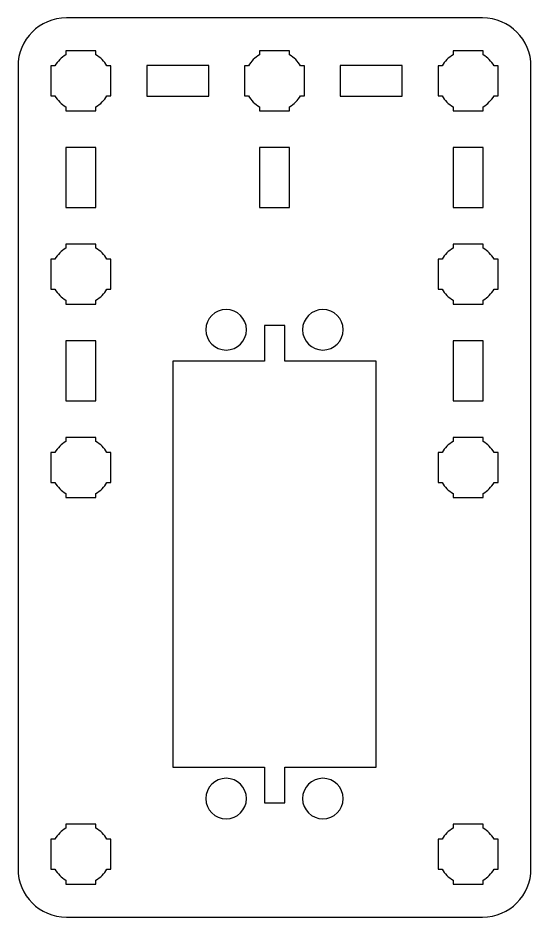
# Model space of a CAD drawing. Extents: x -132 to 82, y -195 to -102.
# Drawn here: x -131.5 to -78.5, y -195 to -102 of the extents above; entities that cross this region are included whole.
import ezdxf

# ---------------------------------------------------------------- set-up
doc = ezdxf.new("R2010")
doc.units = 0
doc.header["$MEASUREMENT"] = 0
doc.layers.add('LAYER_1', color=7, linetype='CONTINUOUS')

msp = doc.modelspace()

# ---------------------------------------------------------------- linework, layer by layer
at = {"layer": 'LAYER_1'}
for points, knots in [([(-83.4992, -102), (-80.7286, -102.0008), (-78.4998, -104.2315), (-78.4998, -107.001), (-78.4998, -107.001), (-78.4998, -134.6669), (-78.4998, -162.3331), (-78.4998, -189.999), (-78.4998, -189.999), (-78.4998, -192.769), (-80.7307, -195), (-83.5007, -195), (-83.5007, -195), (-83.5007, -195), (-126.4993, -195), (-126.4993, -195), (-126.4993, -195), (-129.2706, -195), (-131.5002, -192.769), (-131.5002, -189.999), (-131.5002, -189.999), (-131.5002, -162.3331), (-131.5002, -134.6669), (-131.5002, -107.001), (-131.5002, -107.001), (-131.5002, -104.231), (-129.2693, -102), (-126.4993, -102), (-126.4993, -102), (-126.4993, -102), (-83.4992, -102), (-83.4992, -102)], [0, 0, 0, 0, 0.125, 0.125, 0.125, 0.125, 0.25, 0.25, 0.25, 0.25, 0.375, 0.375, 0.375, 0.375, 0.5, 0.5, 0.5, 0.5, 0.625, 0.625, 0.625, 0.625, 0.75, 0.75, 0.75, 0.75, 0.875, 0.875, 0.875, 0.875, 1, 1, 1, 1]), ([(-123.4493, -111.5994), (-123.4493, -111.5994), (-124.984, -111.5994), (-124.984, -111.5994), (-124.984, -111.5994), (-124.984, -111.5994), (-125, -111.5997), (-125, -111.5997), (-125, -111.5997), (-125, -111.5997), (-125.016, -111.5994), (-125.016, -111.5994), (-125.016, -111.5994), (-125.016, -111.5994), (-126.5493, -111.5994), (-126.5493, -111.5994), (-126.5493, -111.5994), (-126.5493, -111.5994), (-126.5493, -111.1852), (-126.5493, -111.1852), (-126.5493, -111.1852), (-127.0201, -110.9129), (-127.4126, -110.5202), (-127.685, -110.0496), (-127.685, -110.0496), (-127.685, -110.0496), (-128.0992, -110.0496), (-128.0992, -110.0496), (-128.0992, -110.0496), (-128.0992, -110.0496), (-128.0992, -108.5611), (-128.0992, -108.5611), (-128.0992, -108.5611), (-128.0992, -108.5611), (-128.0999, -108.4997), (-128.0999, -108.4997), (-128.0999, -108.4997), (-128.0999, -108.4997), (-128.0992, -108.4383), (-128.0992, -108.4383), (-128.0992, -108.4383), (-128.0992, -108.4383), (-128.0992, -106.9496), (-128.0992, -106.9496), (-128.0992, -106.9496), (-128.0992, -106.9496), (-127.6852, -106.9496), (-127.6852, -106.9496), (-127.6852, -106.9496), (-127.4128, -106.4787), (-127.0202, -106.0862), (-126.5493, -105.814), (-126.5493, -105.814), (-126.5493, -105.814), (-126.5493, -105.3997), (-126.5493, -105.3997), (-126.5493, -105.3997), (-126.5493, -105.3997), (-123.4493, -105.3997), (-123.4493, -105.3997), (-123.4493, -105.3997), (-123.4493, -105.3997), (-123.4493, -105.8149), (-123.4493, -105.8149), (-123.4493, -105.8149), (-122.9792, -106.0871), (-122.5871, -106.4794), (-122.3149, -106.9496), (-122.3149, -106.9496), (-122.3149, -106.9496), (-121.8995, -106.9496), (-121.8995, -106.9496), (-121.8995, -106.9496), (-121.8995, -106.9496), (-121.8995, -110.0496), (-121.8995, -110.0496), (-121.8995, -110.0496), (-121.8995, -110.0496), (-122.3152, -110.0496), (-122.3152, -110.0496), (-122.3152, -110.0496), (-122.5873, -110.5197), (-122.9793, -110.912), (-123.4493, -111.1842), (-123.4493, -111.1842), (-123.4493, -111.1842), (-123.4493, -111.5994), (-123.4493, -111.5994)], [0, 0, 0, 0, 0.0454545, 0.0454545, 0.0454545, 0.0454545, 0.0909091, 0.0909091, 0.0909091, 0.0909091, 0.1363636, 0.1363636, 0.1363636, 0.1363636, 0.1818182, 0.1818182, 0.1818182, 0.1818182, 0.2272727, 0.2272727, 0.2272727, 0.2272727, 0.2727273, 0.2727273, 0.2727273, 0.2727273, 0.3181818, 0.3181818, 0.3181818, 0.3181818, 0.3636364, 0.3636364, 0.3636364, 0.3636364, 0.4090909, 0.4090909, 0.4090909, 0.4090909, 0.4545455, 0.4545455, 0.4545455, 0.4545455, 0.5, 0.5, 0.5, 0.5, 0.5454545, 0.5454545, 0.5454545, 0.5454545, 0.5909091, 0.5909091, 0.5909091, 0.5909091, 0.6363636, 0.6363636, 0.6363636, 0.6363636, 0.6818182, 0.6818182, 0.6818182, 0.6818182, 0.7272727, 0.7272727, 0.7272727, 0.7272727, 0.7727273, 0.7727273, 0.7727273, 0.7727273, 0.8181818, 0.8181818, 0.8181818, 0.8181818, 0.8636364, 0.8636364, 0.8636364, 0.8636364, 0.9090909, 0.9090909, 0.9090909, 0.9090909, 0.9545455, 0.9545455, 0.9545455, 0.9545455, 1, 1, 1, 1]), ([(-103.4493, -111.5994), (-103.4493, -111.5994), (-104.984, -111.5994), (-104.984, -111.5994), (-104.984, -111.5994), (-104.984, -111.5994), (-105, -111.5997), (-105, -111.5997), (-105, -111.5997), (-105, -111.5997), (-105.016, -111.5994), (-105.016, -111.5994), (-105.016, -111.5994), (-105.016, -111.5994), (-106.5493, -111.5994), (-106.5493, -111.5994), (-106.5493, -111.5994), (-106.5493, -111.5994), (-106.5493, -111.1852), (-106.5493, -111.1852), (-106.5493, -111.1852), (-107.0201, -110.9129), (-107.4126, -110.5202), (-107.685, -110.0496), (-107.685, -110.0496), (-107.685, -110.0496), (-108.0992, -110.0496), (-108.0992, -110.0496), (-108.0992, -110.0496), (-108.0992, -110.0496), (-108.0992, -108.5611), (-108.0992, -108.5611), (-108.0992, -108.5611), (-108.0992, -108.5611), (-108.0999, -108.4997), (-108.0999, -108.4997), (-108.0999, -108.4997), (-108.0999, -108.4997), (-108.0992, -108.4383), (-108.0992, -108.4383), (-108.0992, -108.4383), (-108.0992, -108.4383), (-108.0992, -106.9496), (-108.0992, -106.9496), (-108.0992, -106.9496), (-108.0992, -106.9496), (-107.6852, -106.9496), (-107.6852, -106.9496), (-107.6852, -106.9496), (-107.4128, -106.4787), (-107.0202, -106.0862), (-106.5493, -105.814), (-106.5493, -105.814), (-106.5493, -105.814), (-106.5493, -105.3997), (-106.5493, -105.3997), (-106.5493, -105.3997), (-106.5493, -105.3997), (-103.4493, -105.3997), (-103.4493, -105.3997), (-103.4493, -105.3997), (-103.4493, -105.3997), (-103.4493, -105.8149), (-103.4493, -105.8149), (-103.4493, -105.8149), (-102.9792, -106.0871), (-102.5871, -106.4794), (-102.3149, -106.9496), (-102.3149, -106.9496), (-102.3149, -106.9496), (-101.8995, -106.9496), (-101.8995, -106.9496), (-101.8995, -106.9496), (-101.8995, -106.9496), (-101.8995, -110.0496), (-101.8995, -110.0496), (-101.8995, -110.0496), (-101.8995, -110.0496), (-102.3152, -110.0496), (-102.3152, -110.0496), (-102.3152, -110.0496), (-102.5873, -110.5197), (-102.9793, -110.912), (-103.4493, -111.1842), (-103.4493, -111.1842), (-103.4493, -111.1842), (-103.4493, -111.5994), (-103.4493, -111.5994)], [0, 0, 0, 0, 0.0454545, 0.0454545, 0.0454545, 0.0454545, 0.0909091, 0.0909091, 0.0909091, 0.0909091, 0.1363636, 0.1363636, 0.1363636, 0.1363636, 0.1818182, 0.1818182, 0.1818182, 0.1818182, 0.2272727, 0.2272727, 0.2272727, 0.2272727, 0.2727273, 0.2727273, 0.2727273, 0.2727273, 0.3181818, 0.3181818, 0.3181818, 0.3181818, 0.3636364, 0.3636364, 0.3636364, 0.3636364, 0.4090909, 0.4090909, 0.4090909, 0.4090909, 0.4545455, 0.4545455, 0.4545455, 0.4545455, 0.5, 0.5, 0.5, 0.5, 0.5454545, 0.5454545, 0.5454545, 0.5454545, 0.5909091, 0.5909091, 0.5909091, 0.5909091, 0.6363636, 0.6363636, 0.6363636, 0.6363636, 0.6818182, 0.6818182, 0.6818182, 0.6818182, 0.7272727, 0.7272727, 0.7272727, 0.7272727, 0.7727273, 0.7727273, 0.7727273, 0.7727273, 0.8181818, 0.8181818, 0.8181818, 0.8181818, 0.8636364, 0.8636364, 0.8636364, 0.8636364, 0.9090909, 0.9090909, 0.9090909, 0.9090909, 0.9545455, 0.9545455, 0.9545455, 0.9545455, 1, 1, 1, 1]), ([(-83.4493, -111.5994), (-83.4493, -111.5994), (-84.984, -111.5994), (-84.984, -111.5994), (-84.984, -111.5994), (-84.984, -111.5994), (-85, -111.5997), (-85, -111.5997), (-85, -111.5997), (-85, -111.5997), (-85.016, -111.5994), (-85.016, -111.5994), (-85.016, -111.5994), (-85.016, -111.5994), (-86.5493, -111.5994), (-86.5493, -111.5994), (-86.5493, -111.5994), (-86.5493, -111.5994), (-86.5493, -111.1852), (-86.5493, -111.1852), (-86.5493, -111.1852), (-87.0201, -110.9129), (-87.4126, -110.5202), (-87.685, -110.0496), (-87.685, -110.0496), (-87.685, -110.0496), (-88.0992, -110.0496), (-88.0992, -110.0496), (-88.0992, -110.0496), (-88.0992, -110.0496), (-88.0992, -108.5611), (-88.0992, -108.5611), (-88.0992, -108.5611), (-88.0992, -108.5611), (-88.0999, -108.4997), (-88.0999, -108.4997), (-88.0999, -108.4997), (-88.0999, -108.4997), (-88.0992, -108.4383), (-88.0992, -108.4383), (-88.0992, -108.4383), (-88.0992, -108.4383), (-88.0992, -106.9496), (-88.0992, -106.9496), (-88.0992, -106.9496), (-88.0992, -106.9496), (-87.6852, -106.9496), (-87.6852, -106.9496), (-87.6852, -106.9496), (-87.4128, -106.4787), (-87.0202, -106.0862), (-86.5493, -105.814), (-86.5493, -105.814), (-86.5493, -105.814), (-86.5493, -105.3997), (-86.5493, -105.3997), (-86.5493, -105.3997), (-86.5493, -105.3997), (-83.4493, -105.3997), (-83.4493, -105.3997), (-83.4493, -105.3997), (-83.4493, -105.3997), (-83.4493, -105.8149), (-83.4493, -105.8149), (-83.4493, -105.8149), (-82.9792, -106.0871), (-82.5871, -106.4794), (-82.3149, -106.9496), (-82.3149, -106.9496), (-82.3149, -106.9496), (-81.8995, -106.9496), (-81.8995, -106.9496), (-81.8995, -106.9496), (-81.8995, -106.9496), (-81.8995, -110.0496), (-81.8995, -110.0496), (-81.8995, -110.0496), (-81.8995, -110.0496), (-82.3152, -110.0496), (-82.3152, -110.0496), (-82.3152, -110.0496), (-82.5873, -110.5197), (-82.9793, -110.912), (-83.4493, -111.1842), (-83.4493, -111.1842), (-83.4493, -111.1842), (-83.4493, -111.5994), (-83.4493, -111.5994)], [0, 0, 0, 0, 0.0454545, 0.0454545, 0.0454545, 0.0454545, 0.0909091, 0.0909091, 0.0909091, 0.0909091, 0.1363636, 0.1363636, 0.1363636, 0.1363636, 0.1818182, 0.1818182, 0.1818182, 0.1818182, 0.2272727, 0.2272727, 0.2272727, 0.2272727, 0.2727273, 0.2727273, 0.2727273, 0.2727273, 0.3181818, 0.3181818, 0.3181818, 0.3181818, 0.3636364, 0.3636364, 0.3636364, 0.3636364, 0.4090909, 0.4090909, 0.4090909, 0.4090909, 0.4545455, 0.4545455, 0.4545455, 0.4545455, 0.5, 0.5, 0.5, 0.5, 0.5454545, 0.5454545, 0.5454545, 0.5454545, 0.5909091, 0.5909091, 0.5909091, 0.5909091, 0.6363636, 0.6363636, 0.6363636, 0.6363636, 0.6818182, 0.6818182, 0.6818182, 0.6818182, 0.7272727, 0.7272727, 0.7272727, 0.7272727, 0.7727273, 0.7727273, 0.7727273, 0.7727273, 0.8181818, 0.8181818, 0.8181818, 0.8181818, 0.8636364, 0.8636364, 0.8636364, 0.8636364, 0.9090909, 0.9090909, 0.9090909, 0.9090909, 0.9545455, 0.9545455, 0.9545455, 0.9545455, 1, 1, 1, 1]), ([(-111.7995, -106.9005), (-111.7995, -106.9005), (-111.7995, -110.1006), (-111.7995, -110.1006), (-111.7995, -110.1006), (-111.7995, -110.1006), (-118.1991, -110.1006), (-118.1991, -110.1006), (-118.1991, -110.1006), (-118.1991, -110.1006), (-118.1991, -106.9005), (-118.1991, -106.9005), (-118.1991, -106.9005), (-118.1991, -106.9005), (-111.7995, -106.9005), (-111.7995, -106.9005)], [0, 0, 0, 0, 0.25, 0.25, 0.25, 0.25, 0.5, 0.5, 0.5, 0.5, 0.75, 0.75, 0.75, 0.75, 1, 1, 1, 1]), ([(-91.7995, -106.9005), (-91.7995, -106.9005), (-91.7995, -110.1006), (-91.7995, -110.1006), (-91.7995, -110.1006), (-91.7995, -110.1006), (-98.1991, -110.1006), (-98.1991, -110.1006), (-98.1991, -110.1006), (-98.1991, -110.1006), (-98.1991, -106.9005), (-98.1991, -106.9005), (-98.1991, -106.9005), (-98.1991, -106.9005), (-91.7995, -106.9005), (-91.7995, -106.9005)], [0, 0, 0, 0, 0.25, 0.25, 0.25, 0.25, 0.5, 0.5, 0.5, 0.5, 0.75, 0.75, 0.75, 0.75, 1, 1, 1, 1]), ([(-123.4493, -121.5996), (-123.4493, -121.5996), (-126.5493, -121.5996), (-126.5493, -121.5996), (-126.5493, -121.5996), (-126.5493, -121.5996), (-126.5493, -115.3996), (-126.5493, -115.3996), (-126.5493, -115.3996), (-126.5493, -115.3996), (-123.4493, -115.3996), (-123.4493, -115.3996), (-123.4493, -115.3996), (-123.4493, -115.3996), (-123.4493, -121.5996), (-123.4493, -121.5996)], [0, 0, 0, 0, 0.25, 0.25, 0.25, 0.25, 0.5, 0.5, 0.5, 0.5, 0.75, 0.75, 0.75, 0.75, 1, 1, 1, 1]), ([(-103.4493, -121.5996), (-103.4493, -121.5996), (-106.5493, -121.5996), (-106.5493, -121.5996), (-106.5493, -121.5996), (-106.5493, -121.5996), (-106.5493, -115.3996), (-106.5493, -115.3996), (-106.5493, -115.3996), (-106.5493, -115.3996), (-103.4493, -115.3996), (-103.4493, -115.3996), (-103.4493, -115.3996), (-103.4493, -115.3996), (-103.4493, -121.5996), (-103.4493, -121.5996)], [0, 0, 0, 0, 0.25, 0.25, 0.25, 0.25, 0.5, 0.5, 0.5, 0.5, 0.75, 0.75, 0.75, 0.75, 1, 1, 1, 1]), ([(-83.4493, -121.5996), (-83.4493, -121.5996), (-86.5493, -121.5996), (-86.5493, -121.5996), (-86.5493, -121.5996), (-86.5493, -121.5996), (-86.5493, -115.3996), (-86.5493, -115.3996), (-86.5493, -115.3996), (-86.5493, -115.3996), (-83.4493, -115.3996), (-83.4493, -115.3996), (-83.4493, -115.3996), (-83.4493, -115.3996), (-83.4493, -121.5996), (-83.4493, -121.5996)], [0, 0, 0, 0, 0.25, 0.25, 0.25, 0.25, 0.5, 0.5, 0.5, 0.5, 0.75, 0.75, 0.75, 0.75, 1, 1, 1, 1]), ([(-123.4493, -131.5994), (-123.4493, -131.5994), (-124.984, -131.5994), (-124.984, -131.5994), (-124.984, -131.5994), (-124.984, -131.5994), (-125, -131.5997), (-125, -131.5997), (-125, -131.5997), (-125, -131.5997), (-125.016, -131.5994), (-125.016, -131.5994), (-125.016, -131.5994), (-125.016, -131.5994), (-126.5493, -131.5994), (-126.5493, -131.5994), (-126.5493, -131.5994), (-126.5493, -131.5994), (-126.5493, -131.1852), (-126.5493, -131.1852), (-126.5493, -131.1852), (-127.0201, -130.9129), (-127.4126, -130.5202), (-127.685, -130.0496), (-127.685, -130.0496), (-127.685, -130.0496), (-128.0992, -130.0496), (-128.0992, -130.0496), (-128.0992, -130.0496), (-128.0992, -130.0496), (-128.0992, -128.5611), (-128.0992, -128.5611), (-128.0992, -128.5611), (-128.0992, -128.5611), (-128.0999, -128.4997), (-128.0999, -128.4997), (-128.0999, -128.4997), (-128.0999, -128.4997), (-128.0992, -128.4383), (-128.0992, -128.4383), (-128.0992, -128.4383), (-128.0992, -128.4383), (-128.0992, -126.9496), (-128.0992, -126.9496), (-128.0992, -126.9496), (-128.0992, -126.9496), (-127.6852, -126.9496), (-127.6852, -126.9496), (-127.6852, -126.9496), (-127.4128, -126.4787), (-127.0202, -126.0862), (-126.5493, -125.814), (-126.5493, -125.814), (-126.5493, -125.814), (-126.5493, -125.3997), (-126.5493, -125.3997), (-126.5493, -125.3997), (-126.5493, -125.3997), (-123.4493, -125.3997), (-123.4493, -125.3997), (-123.4493, -125.3997), (-123.4493, -125.3997), (-123.4493, -125.8149), (-123.4493, -125.8149), (-123.4493, -125.8149), (-122.9792, -126.0871), (-122.5871, -126.4794), (-122.3149, -126.9496), (-122.3149, -126.9496), (-122.3149, -126.9496), (-121.8995, -126.9496), (-121.8995, -126.9496), (-121.8995, -126.9496), (-121.8995, -126.9496), (-121.8995, -130.0496), (-121.8995, -130.0496), (-121.8995, -130.0496), (-121.8995, -130.0496), (-122.3152, -130.0496), (-122.3152, -130.0496), (-122.3152, -130.0496), (-122.5873, -130.5197), (-122.9793, -130.912), (-123.4493, -131.1842), (-123.4493, -131.1842), (-123.4493, -131.1842), (-123.4493, -131.5994), (-123.4493, -131.5994)], [0, 0, 0, 0, 0.0454545, 0.0454545, 0.0454545, 0.0454545, 0.0909091, 0.0909091, 0.0909091, 0.0909091, 0.1363636, 0.1363636, 0.1363636, 0.1363636, 0.1818182, 0.1818182, 0.1818182, 0.1818182, 0.2272727, 0.2272727, 0.2272727, 0.2272727, 0.2727273, 0.2727273, 0.2727273, 0.2727273, 0.3181818, 0.3181818, 0.3181818, 0.3181818, 0.3636364, 0.3636364, 0.3636364, 0.3636364, 0.4090909, 0.4090909, 0.4090909, 0.4090909, 0.4545455, 0.4545455, 0.4545455, 0.4545455, 0.5, 0.5, 0.5, 0.5, 0.5454545, 0.5454545, 0.5454545, 0.5454545, 0.5909091, 0.5909091, 0.5909091, 0.5909091, 0.6363636, 0.6363636, 0.6363636, 0.6363636, 0.6818182, 0.6818182, 0.6818182, 0.6818182, 0.7272727, 0.7272727, 0.7272727, 0.7272727, 0.7727273, 0.7727273, 0.7727273, 0.7727273, 0.8181818, 0.8181818, 0.8181818, 0.8181818, 0.8636364, 0.8636364, 0.8636364, 0.8636364, 0.9090909, 0.9090909, 0.9090909, 0.9090909, 0.9545455, 0.9545455, 0.9545455, 0.9545455, 1, 1, 1, 1]), ([(-83.4493, -131.5994), (-83.4493, -131.5994), (-84.984, -131.5994), (-84.984, -131.5994), (-84.984, -131.5994), (-84.984, -131.5994), (-85, -131.5997), (-85, -131.5997), (-85, -131.5997), (-85, -131.5997), (-85.016, -131.5994), (-85.016, -131.5994), (-85.016, -131.5994), (-85.016, -131.5994), (-86.5493, -131.5994), (-86.5493, -131.5994), (-86.5493, -131.5994), (-86.5493, -131.5994), (-86.5493, -131.1852), (-86.5493, -131.1852), (-86.5493, -131.1852), (-87.0201, -130.9129), (-87.4126, -130.5202), (-87.685, -130.0496), (-87.685, -130.0496), (-87.685, -130.0496), (-88.0992, -130.0496), (-88.0992, -130.0496), (-88.0992, -130.0496), (-88.0992, -130.0496), (-88.0992, -128.5611), (-88.0992, -128.5611), (-88.0992, -128.5611), (-88.0992, -128.5611), (-88.0999, -128.4997), (-88.0999, -128.4997), (-88.0999, -128.4997), (-88.0999, -128.4997), (-88.0992, -128.4383), (-88.0992, -128.4383), (-88.0992, -128.4383), (-88.0992, -128.4383), (-88.0992, -126.9496), (-88.0992, -126.9496), (-88.0992, -126.9496), (-88.0992, -126.9496), (-87.6852, -126.9496), (-87.6852, -126.9496), (-87.6852, -126.9496), (-87.4128, -126.4787), (-87.0202, -126.0862), (-86.5493, -125.814), (-86.5493, -125.814), (-86.5493, -125.814), (-86.5493, -125.3997), (-86.5493, -125.3997), (-86.5493, -125.3997), (-86.5493, -125.3997), (-83.4493, -125.3997), (-83.4493, -125.3997), (-83.4493, -125.3997), (-83.4493, -125.3997), (-83.4493, -125.8149), (-83.4493, -125.8149), (-83.4493, -125.8149), (-82.9792, -126.0871), (-82.5871, -126.4794), (-82.3149, -126.9496), (-82.3149, -126.9496), (-82.3149, -126.9496), (-81.8995, -126.9496), (-81.8995, -126.9496), (-81.8995, -126.9496), (-81.8995, -126.9496), (-81.8995, -130.0496), (-81.8995, -130.0496), (-81.8995, -130.0496), (-81.8995, -130.0496), (-82.3152, -130.0496), (-82.3152, -130.0496), (-82.3152, -130.0496), (-82.5873, -130.5197), (-82.9793, -130.912), (-83.4493, -131.1842), (-83.4493, -131.1842), (-83.4493, -131.1842), (-83.4493, -131.5994), (-83.4493, -131.5994)], [0, 0, 0, 0, 0.0454545, 0.0454545, 0.0454545, 0.0454545, 0.0909091, 0.0909091, 0.0909091, 0.0909091, 0.1363636, 0.1363636, 0.1363636, 0.1363636, 0.1818182, 0.1818182, 0.1818182, 0.1818182, 0.2272727, 0.2272727, 0.2272727, 0.2272727, 0.2727273, 0.2727273, 0.2727273, 0.2727273, 0.3181818, 0.3181818, 0.3181818, 0.3181818, 0.3636364, 0.3636364, 0.3636364, 0.3636364, 0.4090909, 0.4090909, 0.4090909, 0.4090909, 0.4545455, 0.4545455, 0.4545455, 0.4545455, 0.5, 0.5, 0.5, 0.5, 0.5454545, 0.5454545, 0.5454545, 0.5454545, 0.5909091, 0.5909091, 0.5909091, 0.5909091, 0.6363636, 0.6363636, 0.6363636, 0.6363636, 0.6818182, 0.6818182, 0.6818182, 0.6818182, 0.7272727, 0.7272727, 0.7272727, 0.7272727, 0.7727273, 0.7727273, 0.7727273, 0.7727273, 0.8181818, 0.8181818, 0.8181818, 0.8181818, 0.8636364, 0.8636364, 0.8636364, 0.8636364, 0.9090909, 0.9090909, 0.9090909, 0.9090909, 0.9545455, 0.9545455, 0.9545455, 0.9545455, 1, 1, 1, 1]), ([(-107.8996, -134.2496), (-107.8996, -135.4063), (-108.843, -136.3496), (-109.9996, -136.3496), (-109.9996, -136.3496), (-111.1562, -136.3496), (-112.0996, -135.4063), (-112.0996, -134.2496), (-112.0996, -134.2496), (-112.0996, -133.0929), (-111.1562, -132.1496), (-109.9996, -132.1496), (-109.9996, -132.1496), (-108.843, -132.1496), (-107.8996, -133.0929), (-107.8996, -134.2496)], [0, 0, 0, 0, 0.25, 0.25, 0.25, 0.25, 0.5, 0.5, 0.5, 0.5, 0.75, 0.75, 0.75, 0.75, 1, 1, 1, 1]), ([(-97.8996, -134.2496), (-97.8996, -135.4063), (-98.843, -136.3496), (-99.9997, -136.3496), (-99.9997, -136.3496), (-101.1562, -136.3496), (-102.0996, -135.4063), (-102.0996, -134.2496), (-102.0996, -134.2496), (-102.0996, -133.0929), (-101.1562, -132.1496), (-99.9997, -132.1496), (-99.9997, -132.1496), (-98.843, -132.1496), (-97.8996, -133.0929), (-97.8996, -134.2496)], [0, 0, 0, 0, 0.25, 0.25, 0.25, 0.25, 0.5, 0.5, 0.5, 0.5, 0.75, 0.75, 0.75, 0.75, 1, 1, 1, 1]), ([(-94.4996, -137.4996), (-94.4996, -137.4996), (-94.4996, -179.4996), (-94.4996, -179.4996), (-94.4996, -179.4996), (-94.4996, -179.4996), (-103.9496, -179.4996), (-103.9496, -179.4996), (-103.9496, -179.4996), (-103.9496, -179.4996), (-103.9496, -183.1996), (-103.9496, -183.1996), (-103.9496, -183.1996), (-103.9496, -183.1996), (-106.0496, -183.1996), (-106.0496, -183.1996), (-106.0496, -183.1996), (-106.0496, -183.1996), (-106.0496, -179.4996), (-106.0496, -179.4996), (-106.0496, -179.4996), (-106.0496, -179.4996), (-115.4996, -179.4996), (-115.4996, -179.4996), (-115.4996, -179.4996), (-115.4996, -179.4996), (-115.4996, -137.4996), (-115.4996, -137.4996), (-115.4996, -137.4996), (-115.4996, -137.4996), (-106.0496, -137.4996), (-106.0496, -137.4996), (-106.0496, -137.4996), (-106.0496, -137.4996), (-106.0496, -133.7996), (-106.0496, -133.7996), (-106.0496, -133.7996), (-106.0496, -133.7996), (-103.9496, -133.7996), (-103.9496, -133.7996), (-103.9496, -133.7996), (-103.9496, -133.7996), (-103.9496, -137.4996), (-103.9496, -137.4996), (-103.9496, -137.4996), (-103.9496, -137.4996), (-94.4996, -137.4996), (-94.4996, -137.4996)], [0, 0, 0, 0, 0.0833333, 0.0833333, 0.0833333, 0.0833333, 0.1666667, 0.1666667, 0.1666667, 0.1666667, 0.25, 0.25, 0.25, 0.25, 0.3333333, 0.3333333, 0.3333333, 0.3333333, 0.4166667, 0.4166667, 0.4166667, 0.4166667, 0.5, 0.5, 0.5, 0.5, 0.5833333, 0.5833333, 0.5833333, 0.5833333, 0.6666667, 0.6666667, 0.6666667, 0.6666667, 0.75, 0.75, 0.75, 0.75, 0.8333333, 0.8333333, 0.8333333, 0.8333333, 0.9166667, 0.9166667, 0.9166667, 0.9166667, 1, 1, 1, 1]), ([(-123.4493, -141.5996), (-123.4493, -141.5996), (-126.5493, -141.5996), (-126.5493, -141.5996), (-126.5493, -141.5996), (-126.5493, -141.5996), (-126.5493, -135.3996), (-126.5493, -135.3996), (-126.5493, -135.3996), (-126.5493, -135.3996), (-123.4493, -135.3996), (-123.4493, -135.3996), (-123.4493, -135.3996), (-123.4493, -135.3996), (-123.4493, -141.5996), (-123.4493, -141.5996)], [0, 0, 0, 0, 0.25, 0.25, 0.25, 0.25, 0.5, 0.5, 0.5, 0.5, 0.75, 0.75, 0.75, 0.75, 1, 1, 1, 1]), ([(-83.4493, -141.5996), (-83.4493, -141.5996), (-86.5493, -141.5996), (-86.5493, -141.5996), (-86.5493, -141.5996), (-86.5493, -141.5996), (-86.5493, -135.3996), (-86.5493, -135.3996), (-86.5493, -135.3996), (-86.5493, -135.3996), (-83.4493, -135.3996), (-83.4493, -135.3996), (-83.4493, -135.3996), (-83.4493, -135.3996), (-83.4493, -141.5996), (-83.4493, -141.5996)], [0, 0, 0, 0, 0.25, 0.25, 0.25, 0.25, 0.5, 0.5, 0.5, 0.5, 0.75, 0.75, 0.75, 0.75, 1, 1, 1, 1]), ([(-123.4493, -151.5994), (-123.4493, -151.5994), (-124.984, -151.5994), (-124.984, -151.5994), (-124.984, -151.5994), (-124.984, -151.5994), (-125, -151.5997), (-125, -151.5997), (-125, -151.5997), (-125, -151.5997), (-125.016, -151.5994), (-125.016, -151.5994), (-125.016, -151.5994), (-125.016, -151.5994), (-126.5493, -151.5994), (-126.5493, -151.5994), (-126.5493, -151.5994), (-126.5493, -151.5994), (-126.5493, -151.1852), (-126.5493, -151.1852), (-126.5493, -151.1852), (-127.0201, -150.9129), (-127.4126, -150.5202), (-127.685, -150.0496), (-127.685, -150.0496), (-127.685, -150.0496), (-128.0992, -150.0496), (-128.0992, -150.0496), (-128.0992, -150.0496), (-128.0992, -150.0496), (-128.0992, -148.5611), (-128.0992, -148.5611), (-128.0992, -148.5611), (-128.0992, -148.5611), (-128.0999, -148.4997), (-128.0999, -148.4997), (-128.0999, -148.4997), (-128.0999, -148.4997), (-128.0992, -148.4383), (-128.0992, -148.4383), (-128.0992, -148.4383), (-128.0992, -148.4383), (-128.0992, -146.9496), (-128.0992, -146.9496), (-128.0992, -146.9496), (-128.0992, -146.9496), (-127.6852, -146.9496), (-127.6852, -146.9496), (-127.6852, -146.9496), (-127.4128, -146.4787), (-127.0202, -146.0862), (-126.5493, -145.814), (-126.5493, -145.814), (-126.5493, -145.814), (-126.5493, -145.3997), (-126.5493, -145.3997), (-126.5493, -145.3997), (-126.5493, -145.3997), (-123.4493, -145.3997), (-123.4493, -145.3997), (-123.4493, -145.3997), (-123.4493, -145.3997), (-123.4493, -145.8149), (-123.4493, -145.8149), (-123.4493, -145.8149), (-122.9792, -146.0871), (-122.5871, -146.4794), (-122.3149, -146.9496), (-122.3149, -146.9496), (-122.3149, -146.9496), (-121.8995, -146.9496), (-121.8995, -146.9496), (-121.8995, -146.9496), (-121.8995, -146.9496), (-121.8995, -150.0496), (-121.8995, -150.0496), (-121.8995, -150.0496), (-121.8995, -150.0496), (-122.3152, -150.0496), (-122.3152, -150.0496), (-122.3152, -150.0496), (-122.5873, -150.5197), (-122.9793, -150.912), (-123.4493, -151.1842), (-123.4493, -151.1842), (-123.4493, -151.1842), (-123.4493, -151.5994), (-123.4493, -151.5994)], [0, 0, 0, 0, 0.0454545, 0.0454545, 0.0454545, 0.0454545, 0.0909091, 0.0909091, 0.0909091, 0.0909091, 0.1363636, 0.1363636, 0.1363636, 0.1363636, 0.1818182, 0.1818182, 0.1818182, 0.1818182, 0.2272727, 0.2272727, 0.2272727, 0.2272727, 0.2727273, 0.2727273, 0.2727273, 0.2727273, 0.3181818, 0.3181818, 0.3181818, 0.3181818, 0.3636364, 0.3636364, 0.3636364, 0.3636364, 0.4090909, 0.4090909, 0.4090909, 0.4090909, 0.4545455, 0.4545455, 0.4545455, 0.4545455, 0.5, 0.5, 0.5, 0.5, 0.5454545, 0.5454545, 0.5454545, 0.5454545, 0.5909091, 0.5909091, 0.5909091, 0.5909091, 0.6363636, 0.6363636, 0.6363636, 0.6363636, 0.6818182, 0.6818182, 0.6818182, 0.6818182, 0.7272727, 0.7272727, 0.7272727, 0.7272727, 0.7727273, 0.7727273, 0.7727273, 0.7727273, 0.8181818, 0.8181818, 0.8181818, 0.8181818, 0.8636364, 0.8636364, 0.8636364, 0.8636364, 0.9090909, 0.9090909, 0.9090909, 0.9090909, 0.9545455, 0.9545455, 0.9545455, 0.9545455, 1, 1, 1, 1]), ([(-83.4493, -151.5994), (-83.4493, -151.5994), (-84.984, -151.5994), (-84.984, -151.5994), (-84.984, -151.5994), (-84.984, -151.5994), (-85, -151.5997), (-85, -151.5997), (-85, -151.5997), (-85, -151.5997), (-85.016, -151.5994), (-85.016, -151.5994), (-85.016, -151.5994), (-85.016, -151.5994), (-86.5493, -151.5994), (-86.5493, -151.5994), (-86.5493, -151.5994), (-86.5493, -151.5994), (-86.5493, -151.1852), (-86.5493, -151.1852), (-86.5493, -151.1852), (-87.0201, -150.9129), (-87.4126, -150.5202), (-87.685, -150.0496), (-87.685, -150.0496), (-87.685, -150.0496), (-88.0992, -150.0496), (-88.0992, -150.0496), (-88.0992, -150.0496), (-88.0992, -150.0496), (-88.0992, -148.5611), (-88.0992, -148.5611), (-88.0992, -148.5611), (-88.0992, -148.5611), (-88.0999, -148.4997), (-88.0999, -148.4997), (-88.0999, -148.4997), (-88.0999, -148.4997), (-88.0992, -148.4383), (-88.0992, -148.4383), (-88.0992, -148.4383), (-88.0992, -148.4383), (-88.0992, -146.9496), (-88.0992, -146.9496), (-88.0992, -146.9496), (-88.0992, -146.9496), (-87.6852, -146.9496), (-87.6852, -146.9496), (-87.6852, -146.9496), (-87.4128, -146.4787), (-87.0202, -146.0862), (-86.5493, -145.814), (-86.5493, -145.814), (-86.5493, -145.814), (-86.5493, -145.3997), (-86.5493, -145.3997), (-86.5493, -145.3997), (-86.5493, -145.3997), (-83.4493, -145.3997), (-83.4493, -145.3997), (-83.4493, -145.3997), (-83.4493, -145.3997), (-83.4493, -145.8149), (-83.4493, -145.8149), (-83.4493, -145.8149), (-82.9792, -146.0871), (-82.5871, -146.4794), (-82.3149, -146.9496), (-82.3149, -146.9496), (-82.3149, -146.9496), (-81.8995, -146.9496), (-81.8995, -146.9496), (-81.8995, -146.9496), (-81.8995, -146.9496), (-81.8995, -150.0496), (-81.8995, -150.0496), (-81.8995, -150.0496), (-81.8995, -150.0496), (-82.3152, -150.0496), (-82.3152, -150.0496), (-82.3152, -150.0496), (-82.5873, -150.5197), (-82.9793, -150.912), (-83.4493, -151.1842), (-83.4493, -151.1842), (-83.4493, -151.1842), (-83.4493, -151.5994), (-83.4493, -151.5994)], [0, 0, 0, 0, 0.0454545, 0.0454545, 0.0454545, 0.0454545, 0.0909091, 0.0909091, 0.0909091, 0.0909091, 0.1363636, 0.1363636, 0.1363636, 0.1363636, 0.1818182, 0.1818182, 0.1818182, 0.1818182, 0.2272727, 0.2272727, 0.2272727, 0.2272727, 0.2727273, 0.2727273, 0.2727273, 0.2727273, 0.3181818, 0.3181818, 0.3181818, 0.3181818, 0.3636364, 0.3636364, 0.3636364, 0.3636364, 0.4090909, 0.4090909, 0.4090909, 0.4090909, 0.4545455, 0.4545455, 0.4545455, 0.4545455, 0.5, 0.5, 0.5, 0.5, 0.5454545, 0.5454545, 0.5454545, 0.5454545, 0.5909091, 0.5909091, 0.5909091, 0.5909091, 0.6363636, 0.6363636, 0.6363636, 0.6363636, 0.6818182, 0.6818182, 0.6818182, 0.6818182, 0.7272727, 0.7272727, 0.7272727, 0.7272727, 0.7727273, 0.7727273, 0.7727273, 0.7727273, 0.8181818, 0.8181818, 0.8181818, 0.8181818, 0.8636364, 0.8636364, 0.8636364, 0.8636364, 0.9090909, 0.9090909, 0.9090909, 0.9090909, 0.9545455, 0.9545455, 0.9545455, 0.9545455, 1, 1, 1, 1]), ([(-107.8996, -182.7496), (-107.8996, -183.9063), (-108.843, -184.8496), (-109.9997, -184.8496), (-109.9997, -184.8496), (-111.1562, -184.8496), (-112.0996, -183.9063), (-112.0996, -182.7496), (-112.0996, -182.7496), (-112.0996, -181.5929), (-111.1562, -180.6496), (-109.9997, -180.6496), (-109.9997, -180.6496), (-108.843, -180.6496), (-107.8996, -181.5929), (-107.8996, -182.7496)], [0, 0, 0, 0, 0.25, 0.25, 0.25, 0.25, 0.5, 0.5, 0.5, 0.5, 0.75, 0.75, 0.75, 0.75, 1, 1, 1, 1]), ([(-97.8996, -182.7496), (-97.8996, -183.9063), (-98.843, -184.8496), (-99.9997, -184.8496), (-99.9997, -184.8496), (-101.1562, -184.8496), (-102.0996, -183.9063), (-102.0996, -182.7496), (-102.0996, -182.7496), (-102.0996, -181.5929), (-101.1562, -180.6496), (-99.9997, -180.6496), (-99.9997, -180.6496), (-98.843, -180.6496), (-97.8996, -181.5929), (-97.8996, -182.7496)], [0, 0, 0, 0, 0.25, 0.25, 0.25, 0.25, 0.5, 0.5, 0.5, 0.5, 0.75, 0.75, 0.75, 0.75, 1, 1, 1, 1]), ([(-123.4493, -191.5994), (-123.4493, -191.5994), (-124.984, -191.5994), (-124.984, -191.5994), (-124.984, -191.5994), (-124.984, -191.5994), (-125, -191.5997), (-125, -191.5997), (-125, -191.5997), (-125, -191.5997), (-125.016, -191.5994), (-125.016, -191.5994), (-125.016, -191.5994), (-125.016, -191.5994), (-126.5493, -191.5994), (-126.5493, -191.5994), (-126.5493, -191.5994), (-126.5493, -191.5994), (-126.5493, -191.1852), (-126.5493, -191.1852), (-126.5493, -191.1852), (-127.0201, -190.9129), (-127.4126, -190.5202), (-127.685, -190.0496), (-127.685, -190.0496), (-127.685, -190.0496), (-128.0992, -190.0496), (-128.0992, -190.0496), (-128.0992, -190.0496), (-128.0992, -190.0496), (-128.0992, -188.5611), (-128.0992, -188.5611), (-128.0992, -188.5611), (-128.0992, -188.5611), (-128.0999, -188.4997), (-128.0999, -188.4997), (-128.0999, -188.4997), (-128.0999, -188.4997), (-128.0992, -188.4383), (-128.0992, -188.4383), (-128.0992, -188.4383), (-128.0992, -188.4383), (-128.0992, -186.9496), (-128.0992, -186.9496), (-128.0992, -186.9496), (-128.0992, -186.9496), (-127.6852, -186.9496), (-127.6852, -186.9496), (-127.6852, -186.9496), (-127.4128, -186.4787), (-127.0202, -186.0862), (-126.5493, -185.814), (-126.5493, -185.814), (-126.5493, -185.814), (-126.5493, -185.3997), (-126.5493, -185.3997), (-126.5493, -185.3997), (-126.5493, -185.3997), (-123.4493, -185.3997), (-123.4493, -185.3997), (-123.4493, -185.3997), (-123.4493, -185.3997), (-123.4493, -185.8149), (-123.4493, -185.8149), (-123.4493, -185.8149), (-122.9792, -186.0871), (-122.5871, -186.4794), (-122.3149, -186.9496), (-122.3149, -186.9496), (-122.3149, -186.9496), (-121.8995, -186.9496), (-121.8995, -186.9496), (-121.8995, -186.9496), (-121.8995, -186.9496), (-121.8995, -190.0496), (-121.8995, -190.0496), (-121.8995, -190.0496), (-121.8995, -190.0496), (-122.3152, -190.0496), (-122.3152, -190.0496), (-122.3152, -190.0496), (-122.5873, -190.5197), (-122.9793, -190.912), (-123.4493, -191.1842), (-123.4493, -191.1842), (-123.4493, -191.1842), (-123.4493, -191.5994), (-123.4493, -191.5994)], [0, 0, 0, 0, 0.0454545, 0.0454545, 0.0454545, 0.0454545, 0.0909091, 0.0909091, 0.0909091, 0.0909091, 0.1363636, 0.1363636, 0.1363636, 0.1363636, 0.1818182, 0.1818182, 0.1818182, 0.1818182, 0.2272727, 0.2272727, 0.2272727, 0.2272727, 0.2727273, 0.2727273, 0.2727273, 0.2727273, 0.3181818, 0.3181818, 0.3181818, 0.3181818, 0.3636364, 0.3636364, 0.3636364, 0.3636364, 0.4090909, 0.4090909, 0.4090909, 0.4090909, 0.4545455, 0.4545455, 0.4545455, 0.4545455, 0.5, 0.5, 0.5, 0.5, 0.5454545, 0.5454545, 0.5454545, 0.5454545, 0.5909091, 0.5909091, 0.5909091, 0.5909091, 0.6363636, 0.6363636, 0.6363636, 0.6363636, 0.6818182, 0.6818182, 0.6818182, 0.6818182, 0.7272727, 0.7272727, 0.7272727, 0.7272727, 0.7727273, 0.7727273, 0.7727273, 0.7727273, 0.8181818, 0.8181818, 0.8181818, 0.8181818, 0.8636364, 0.8636364, 0.8636364, 0.8636364, 0.9090909, 0.9090909, 0.9090909, 0.9090909, 0.9545455, 0.9545455, 0.9545455, 0.9545455, 1, 1, 1, 1]), ([(-83.4493, -191.5994), (-83.4493, -191.5994), (-84.984, -191.5994), (-84.984, -191.5994), (-84.984, -191.5994), (-84.984, -191.5994), (-85, -191.5997), (-85, -191.5997), (-85, -191.5997), (-85, -191.5997), (-85.016, -191.5994), (-85.016, -191.5994), (-85.016, -191.5994), (-85.016, -191.5994), (-86.5493, -191.5994), (-86.5493, -191.5994), (-86.5493, -191.5994), (-86.5493, -191.5994), (-86.5493, -191.1852), (-86.5493, -191.1852), (-86.5493, -191.1852), (-87.0201, -190.9129), (-87.4126, -190.5202), (-87.685, -190.0496), (-87.685, -190.0496), (-87.685, -190.0496), (-88.0992, -190.0496), (-88.0992, -190.0496), (-88.0992, -190.0496), (-88.0992, -190.0496), (-88.0992, -188.5611), (-88.0992, -188.5611), (-88.0992, -188.5611), (-88.0992, -188.5611), (-88.0999, -188.4997), (-88.0999, -188.4997), (-88.0999, -188.4997), (-88.0999, -188.4997), (-88.0992, -188.4383), (-88.0992, -188.4383), (-88.0992, -188.4383), (-88.0992, -188.4383), (-88.0992, -186.9496), (-88.0992, -186.9496), (-88.0992, -186.9496), (-88.0992, -186.9496), (-87.6852, -186.9496), (-87.6852, -186.9496), (-87.6852, -186.9496), (-87.4128, -186.4787), (-87.0202, -186.0862), (-86.5493, -185.814), (-86.5493, -185.814), (-86.5493, -185.814), (-86.5493, -185.3997), (-86.5493, -185.3997), (-86.5493, -185.3997), (-86.5493, -185.3997), (-83.4493, -185.3997), (-83.4493, -185.3997), (-83.4493, -185.3997), (-83.4493, -185.3997), (-83.4493, -185.8149), (-83.4493, -185.8149), (-83.4493, -185.8149), (-82.9792, -186.0871), (-82.5871, -186.4794), (-82.3149, -186.9496), (-82.3149, -186.9496), (-82.3149, -186.9496), (-81.8995, -186.9496), (-81.8995, -186.9496), (-81.8995, -186.9496), (-81.8995, -186.9496), (-81.8995, -190.0496), (-81.8995, -190.0496), (-81.8995, -190.0496), (-81.8995, -190.0496), (-82.3152, -190.0496), (-82.3152, -190.0496), (-82.3152, -190.0496), (-82.5873, -190.5197), (-82.9793, -190.912), (-83.4493, -191.1842), (-83.4493, -191.1842), (-83.4493, -191.1842), (-83.4493, -191.5994), (-83.4493, -191.5994)], [0, 0, 0, 0, 0.0454545, 0.0454545, 0.0454545, 0.0454545, 0.0909091, 0.0909091, 0.0909091, 0.0909091, 0.1363636, 0.1363636, 0.1363636, 0.1363636, 0.1818182, 0.1818182, 0.1818182, 0.1818182, 0.2272727, 0.2272727, 0.2272727, 0.2272727, 0.2727273, 0.2727273, 0.2727273, 0.2727273, 0.3181818, 0.3181818, 0.3181818, 0.3181818, 0.3636364, 0.3636364, 0.3636364, 0.3636364, 0.4090909, 0.4090909, 0.4090909, 0.4090909, 0.4545455, 0.4545455, 0.4545455, 0.4545455, 0.5, 0.5, 0.5, 0.5, 0.5454545, 0.5454545, 0.5454545, 0.5454545, 0.5909091, 0.5909091, 0.5909091, 0.5909091, 0.6363636, 0.6363636, 0.6363636, 0.6363636, 0.6818182, 0.6818182, 0.6818182, 0.6818182, 0.7272727, 0.7272727, 0.7272727, 0.7272727, 0.7727273, 0.7727273, 0.7727273, 0.7727273, 0.8181818, 0.8181818, 0.8181818, 0.8181818, 0.8636364, 0.8636364, 0.8636364, 0.8636364, 0.9090909, 0.9090909, 0.9090909, 0.9090909, 0.9545455, 0.9545455, 0.9545455, 0.9545455, 1, 1, 1, 1])]:
    msp.add_open_spline(points, degree=3, knots=knots, dxfattribs=at)

doc.saveas('drawing.dxf')
